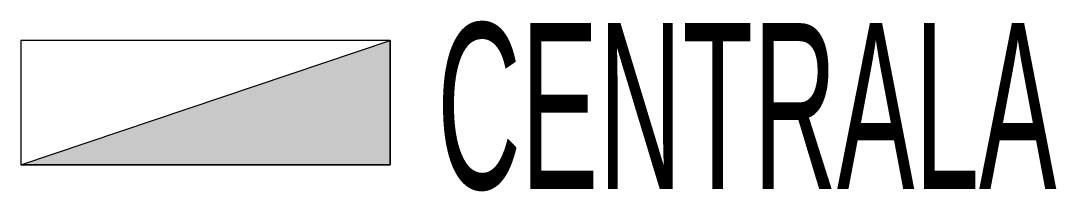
# Model space of a CAD drawing. Header units: millimetres. Extents: x 0 to 1121, y -164 to 21.
import ezdxf

# ---------------------------------------------------------------- set-up
doc = ezdxf.new("R2010")
doc.units = ezdxf.units.MM
doc.header["$LTSCALE"] = 0.25
doc.layers.get('0').update_dxf_attribs({"color": 252})
doc.styles.add('Opisest3', font='arial.ttf', dxfattribs={"width": 0.5})

msp = doc.modelspace()

# ---------------------------------------------------------------- hatches: boundary and pattern name
msp.add_hatch(color=256).paths.add_polyline_path([(400, -135), (400, 0), (0, -135)])

# ---------------------------------------------------------------- linework, layer by layer
msp.add_lwpolyline([(0, -135), (400, -135), (400, 0), (0, 0)], close=True)
for points in [[(0, -135), (400, 0), (400, -135), (0, -135)], [(400, -135), (400, 0)]]:
    msp.add_lwpolyline(points)

# ---------------------------------------------------------------- texts
at = {"style": 'Opisest3', "width": 0.5, "flags": 8}
msp.add_attdef('CENTRALA', (450.8, -161.2), 'xx', height=180, dxfattribs=at)

doc.saveas('drawing.dxf')
